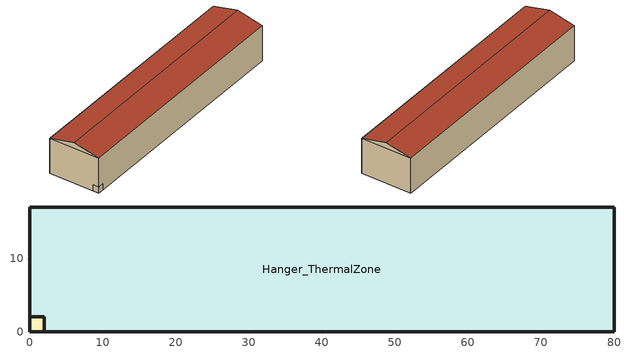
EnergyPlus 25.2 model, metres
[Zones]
Chamber_ThermalZone
 floor ground (Const_Composite_2x4_Wood_Stud_R11__3_Composite_2x4_Wood_Stud_R11__2_Composite_2x4_Wood_Stud_R11__1): 0,2 2,2 2,0 0,0 z0
 wall outside (Const_Composite_2x4_Wood_Stud_R11__3_Composite_2x4_Wood_Stud_R11__2_Composite_2x4_Wood_Stud_R11__1): 2,0 2,2 0,2 0,0 2,0 z0:2
 roof outside (Const_Composite_2x4_Wood_Stud_R11__3_Composite_2x4_Wood_Stud_R11__2_Composite_2x4_Wood_Stud_R11__1): 0,2 0,0 2,0 2,2 z2
Hanger_ThermalZone
 floor ground (Const_M15_200mm_heavyweight_concrete): 0,17 80,17 80,0 0,0 z0
 wall outside (Const_Composite_2x4_Wood_Stud_R11__3_Composite_2x4_Wood_Stud_R11__2_Composite_2x4_Wood_Stud_R11__1): 80,0,12 80,17,12 80,8.5,14; 0,17,12 0,0,12 0,8.5,14
 wall outside (Const_M01_100mm_brick): 80,0 80,17 0,17 0,0 80,0 z0:12
 roof outside (Const_Composite_2x4_Wood_Stud_R11__3_Composite_2x4_Wood_Stud_R11__2_Composite_2x4_Wood_Stud_R11__1): 80,17,12 0,17,12 0,8.5,14 80,8.5,14; 0,0,12 80,0,12 80,8.5,14 0,8.5,14
[Building]
Building 1
[Site:Location]
PERADENIYA_SRI_LANKA: 7.253468, 80.5916, 5.5, 475
[SizingPeriod:DesignDay]
CHICAGO_IL_USA Cooling .4% Conditions DB=>MWB: 7, 21, SummerDesignDay, 32.8, 10.9, Wetbulb, 23.6, 99063.21, 0, 0, No, No, No, ASHRAEClearSky, 1
CHICAGO_IL_USA Heating 99.6% Conditions: 1, 21, WinterDesignDay, -21.2, 0, Wetbulb, -21.2, 99063.21, 4.6, 270, No, No, No, ASHRAEClearSky, 0
[Site:GroundTemperature:BuildingSurface]
18.3, 18.2, 18.3, 18.4, 20.1, 22, 22.3, 22.5, 22.5, 20.7, 18.9, 18.5
[Material]
Name | Roughness | Thickness {m} | Conductivity {W/m-K} | Density {kg/m3} | Specific Heat {J/kg-K} | Thermal Absorptance | Solar Absorptance | Visible Absorptance | Thickness {m} (SLS 855 Sri Lanka Standard) | Thermal Conductivity {W/m-K}
Composite 2x4 Wood Stud R11 #1 | Smooth | 0.019 | 0.186 | 640 | 1048 | 0.9 | 0.7 | 0.7
Composite 2x4 Wood Stud R11 #2 | Smooth | 0.083 | 0.049 | 119.63 | 1048 | 0.9 | 0.7 | 0.7
Composite 2x4 Wood Stud R11 #3 | Smooth | 0.025 | 0.124 | 508.45 | 1048 | 0.9 | 0.7 | 0.7
M01 100mm brick | MediumRough | 0.1016 | 0.89 | 1920 | 790 | 0.9 | 0.7 | 0.7
M15 200mm heavyweight concrete | MediumRough | 0.2032 | 1.3 | 2240 | 900 | 0.9 | 0.7 | 0.7
Brick_Core_105mm | MediumRough |  |  | 1920 | 840 |  |  |  | 0.105 | 0.77
Cement Plaster: Sand aggregate - 10mm | Smooth | 0.01 |  | 1860 | 840 |  |  |  |  | 0.72
[Construction]
Const_Composite_2x4_Wood_Stud_R11__3_Composite_2x4_Wood_Stud_R11__2_Composite_2x4_Wood_Stud_R11__1: Composite 2x4 Wood Stud R11 #3, Composite 2x4 Wood Stud R11 #2, Composite 2x4 Wood Stud R11 #1
Const_M01_100mm_brick: M01 100mm brick
Const_M15_200mm_heavyweight_concrete: M15 200mm heavyweight concrete
Hanger_Partition_Wall_125mm: Cement Plaster: Sand aggregate - 10mm, Brick_Core_105mm, Cement Plaster: Sand aggregate - 10mm
[Zone] Multiplier=1; Part of Total Floor Area=Yes
Chamber_ThermalZone; Hanger_ThermalZone
[Space]
Name | Zone
Chamber | Chamber_ThermalZone
Hanger | Hanger_ThermalZone
[Lights] Schedule=LIGHTING_SCH; Design Level Calculation Method=Watts/Area; Watts per Floor Area {W/m2}=8; Fraction Replaceable=1
Name | Zone or ZoneList or Space or SpaceList
Chamber_Lights | Chamber
Hanger_Lights | Hanger
[People] Number of People Schedule=OCCUPANCY_SCH; Number of People Calculation Method=Area/Person; Floor Area per Person {m2/person}=15; Fraction Radiant=0.3; Activity Level Schedule=ACTIVITY_LEVEL_SCH
Name | Zone or ZoneList or Space or SpaceList
Chamber_People | Chamber
Hanger_People | Hanger
[ElectricEquipment] Schedule=EQUIPMENT_SCH; Design Level Calculation Method=Watts/Area; Watts per Floor Area {W/m2}=10
Name | Zone or ZoneList or Space or SpaceList | Design Level {W}
Chamber_Equip | Chamber | 0
Hanger_Equip | Hanger
[ZoneInfiltration:DesignFlowRate] Design Flow Rate Calculation Method=AirChanges/Hour
Name | Zone or ZoneList or Space or SpaceList | Air Changes per Hour {1/hr} | Density Basis | Zone or ZoneList | Schedule | Constant Term Coefficient | Temperature Term Coefficient | Velocity Term Coefficient | Velocity Squared Term Coefficient
Chamber_Infiltration | Chamber | 0.011 | Outdoor
Hanger_Infiltration | Hanger | 0.5 | Outdoor
Hanger_Continuous_Eave_Infiltration |  | 3 |  | Hanger_ThermalZone | Always On Continuous | 1 | 0 | 0 | 0
[ZoneControl:Thermostat] Temperature Difference Between Cutout And Setpoint {deltaC}=0
Name | Zone or ZoneList | Control Type Schedule | Control 1
Chamber_ThermalZone Thermostat | Chamber_ThermalZone | Chamber_ThermalZone Thermostat Schedule | Thermostat Setpoint Single Cooling 2
Hanger_ThermalZone Thermostat | Hanger_ThermalZone | Hanger_ThermalZone Thermostat Schedule | Thermostat Setpoint Dual Setpoint 1
[ThermostatSetpoint:SingleCooling]
Thermostat Setpoint Single Cooling 2: Cooling Setpoint Temperature Schedule=COOLING_SETPOINT_SCH
[OtherEquipment]
Chamber_PreTest_HeatSoak: Fuel Type=None; Zone=Chamber_ThermalZone; Schedule=PRE_TEST_HEAT_SOAK_SCH; Design Level Calculation Method=EquipmentLevel; Design Level {W} (320 W pre-test thermal soak to hit 29.9 C at 07:44 AM)=320; Fraction Latent=0; Fraction Radiant=1; Fraction Lost=0
[ZoneHVAC:PackagedTerminalAirConditioner]
Chamber_SplitAC: Availability Schedule=Always On Discrete; Cooling Supply Air Flow Rate {m3/s} (~100 CFM)=0.05; Heating Supply Air Flow Rate {m3/s}=0.05; No Load Supply Air Flow Rate {m3/s}=0.05; No Load Supply Air Flow Rate Control Set To Low Speed=Yes; Cooling Outdoor Air Flow Rate {m3/s} (~20 CFM)=0.01; Heating Outdoor Air Flow Rate {m3/s}=0.01; No Load Outdoor Air Flow Rate {m3/s}=0.01; Supply Air Fan=Fan On Off 1; Heating Coil=Coil Heating Electric 1; Cooling Coil=Coil Cooling DX Single Speed 1; Fan Placement=DrawThrough; Supply Air Fan Operating Mode Schedule Name (Cycling Fan & Compressor with Thermostat Cutout)=Always Off Discrete
[Fan:OnOff]
Fan On Off 1: Availability Schedule=Always On Discrete; Fan Total Efficiency=0.6; Pressure Rise {Pa}=300; Maximum Flow Rate {m3/s} (Matched to Split AC flow rate)=0.05; Motor Efficiency=0.8; Motor In Airstream Fraction=1; Fan Power Ratio Function of Speed Ratio Curve=Fan On Off Power Curve; Fan Efficiency Ratio Function of Speed Ratio Curve=Fan On Off Efficiency Curve
[Coil:Heating:Electric]
Coil Heating Electric 1: Availability Schedule=Always Off Discrete; Efficiency=1; Nominal Capacity {W} (Disabled - Real Rig Heater is OFF)=0
[Coil:Cooling:DX:SingleSpeed]
Coil Cooling DX Single Speed 1: Availability Schedule=Always On Discrete; Gross Rated Total Cooling Capacity {W} (Matched to Chamber pulldown rate)=400; Gross Rated Sensible Heat Ratio=0.9; Gross Rated Cooling COP {W/W}=3.2; Rated Air Flow Rate {m3/s}=0.04; Rated Evaporator Fan Power Per Volume Flow Rate 2017 {W/(m3/s)}=773.3; Rated Evaporator Fan Power Per Volume Flow Rate 2023 {W/(m3/s)}=934.4; Total Cooling Capacity Function of Temperature Curve=Curve Biquadratic 1; Total Cooling Capacity Function of Flow Fraction Curve=Curve Quadratic 1; Energy Input Ratio Function of Temperature Curve=Curve Biquadratic 2; Energy Input Ratio Function of Flow Fraction Curve=Curve Quadratic 2; Part Load Fraction Correlation Curve=Curve Quadratic 3; Minimum Outdoor Dry-Bulb Temperature for Compressor Operation {C}=-25; Nominal Time for Condensate Removal to Begin {s}=0; Ratio of Initial Moisture Evaporation Rate and Steady State Latent Capacity=0; Maximum Cycling Rate {cycles/hr}=0; Latent Capacity Time Constant {s}=0; Condenser Type=AirCooled; Evaporative Condenser Effectiveness=0.9; Evaporative Condenser Air Flow Rate {m3/s}=Autosize; Evaporative Condenser Pump Rated Power Consumption {W}=Autosize; Crankcase Heater Capacity {W}=0; Maximum Outdoor Dry-Bulb Temperature for Crankcase Heater Operation {C}=10; Basin Heater Capacity {W/K}=0; Basin Heater Setpoint Temperature {C}=2
[ZoneHVAC:IdealLoadsAirSystem]
Chamber_IdealLoads: Always On Discrete, 16, NoLimit, 0, LimitFlowRateAndCapacity, 0.095033, 600, COOLING_AVAILABILITY_SCH, None, 0.85, None, Chamber_OutdoorAir, SUPPLY_FLOW_FRACTION_SCH
Hanger_IdealLoads: Always Off Discrete, Hanger_OutdoorAir
[Zone equipment]
Chamber_ThermalZone: Chamber_IdealLoads
Hanger_ThermalZone: Hanger_IdealLoads
[DesignSpecification:OutdoorAir] Outdoor Air Flow per Person {m3/s-person}=0; Outdoor Air Flow per Zone Floor Area {m3/s-m2}=0; Outdoor Air Flow Air Changes per Hour {1/hr}=0
Name | Outdoor Air Method | Outdoor Air Flow per Zone {m3/s} | Outdoor Air Schedule
Chamber_OutdoorAir | Flow/Zone | 0.095033 | OUTDOOR_AIR_FRACTION_SCH
Hanger_OutdoorAir | Sum | 0 | OCCUPANCY_SCH
[ThermostatSetpoint:DualSetpoint]
Thermostat Setpoint Dual Setpoint 1: Heating Setpoint Temperature Schedule=HEATING_SETPOINT_SCH; Cooling Setpoint Temperature Schedule=COOLING_SETPOINT_SCH
[Sizing:Zone] Zone Cooling Design Supply Air Temperature Input Method=SupplyAirTemperature; Zone Cooling Design Supply Air Temperature {C}=12; Zone Heating Design Supply Air Temperature Input Method=SupplyAirTemperature; Zone Heating Design Supply Air Temperature {C}=50; Zone Cooling Design Supply Air Humidity Ratio {kgWater/kgDryAir}=0.008; Zone Heating Design Supply Air Humidity Ratio {kgWater/kgDryAir}=0.008; Zone Heating Sizing Factor=1.2; Zone Cooling Sizing Factor=1.2
Name | Design Specification Outdoor Air Object
Hanger_ThermalZone | Hanger_OutdoorAir
Chamber_ThermalZone | Chamber_OutdoorAir
[InternalMass]
Hanger_Internal_Partition_Walls: Construction=Hanger_Partition_Wall_125mm; Zone or ZoneList=Hanger_ThermalZone; Surface Area {m2} (Staff Rooms + TO Room + Seminar Room + Lab)=350
[EnergyManagementSystem:Sensor]
Supply_Flow_Sched_Val: SUPPLY_FLOW_FRACTION_SCH; Schedule Value
Supply_Temp_Sched_Val: SUPPLY_TEMP_SCH; Schedule Value
[EnergyManagementSystem:Actuator]
Set_Chamber_Supply_Flow: CHAMBER_IDEALLOADS; Ideal Loads Air System; Air Mass Flow Rate
Set_Chamber_Supply_Temp: CHAMBER_IDEALLOADS; Ideal Loads Air System; Air Temperature
[EnergyManagementSystem:Program]
Set_Supply_Temp_Program: Set Set_Chamber_Supply_Temp = Supply_Temp_Sched_Val; Set Set_Chamber_Supply_Flow = Supply_Flow_Sched_Val * 0.11404
[EnergyManagementSystem:ProgramCallingManager]
Set_Supply_Temp_Manager: InsideHVACSystemIterationLoop; Set_Supply_Temp_Program
[Schedule:Day:Interval]
LIGHTING_SCH_DefaultDay; OCCUPANCY_SCH_DefaultDay: No, 08:00, 0, 18:00, 1, 24:00, 0
LIGHTING_SCH_WeekendDay; OCCUPANCY_SCH_WeekendDay: No, 24:00, 0
EQUIPMENT_SCH_DefaultDay; EQUIPMENT_SCH_WeekendDay: No, 24:00, 1
[Schedule:Week:Daily]
LIGHTING_SCH Week Rule - Jan1-Jan3: LIGHTING_SCH_DefaultDay, LIGHTING_SCH_DefaultDay, LIGHTING_SCH_DefaultDay, LIGHTING_SCH_DefaultDay, LIGHTING_SCH_DefaultDay, LIGHTING_SCH_DefaultDay, LIGHTING_SCH_WeekendDay, LIGHTING_SCH_DefaultDay, LIGHTING_SCH_DefaultDay, LIGHTING_SCH_DefaultDay, LIGHTING_SCH_DefaultDay, LIGHTING_SCH_DefaultDay
LIGHTING_SCH Week Rule - Jan4-Dec31: LIGHTING_SCH_WeekendDay, LIGHTING_SCH_DefaultDay, LIGHTING_SCH_DefaultDay, LIGHTING_SCH_DefaultDay, LIGHTING_SCH_DefaultDay, LIGHTING_SCH_DefaultDay, LIGHTING_SCH_WeekendDay, LIGHTING_SCH_DefaultDay, LIGHTING_SCH_DefaultDay, LIGHTING_SCH_DefaultDay, LIGHTING_SCH_DefaultDay, LIGHTING_SCH_DefaultDay
OCCUPANCY_SCH Week Rule - Jan1-Jan3: OCCUPANCY_SCH_DefaultDay, OCCUPANCY_SCH_DefaultDay, OCCUPANCY_SCH_DefaultDay, OCCUPANCY_SCH_DefaultDay, OCCUPANCY_SCH_DefaultDay, OCCUPANCY_SCH_DefaultDay, OCCUPANCY_SCH_WeekendDay, OCCUPANCY_SCH_DefaultDay, OCCUPANCY_SCH_DefaultDay, OCCUPANCY_SCH_DefaultDay, OCCUPANCY_SCH_DefaultDay, OCCUPANCY_SCH_DefaultDay
OCCUPANCY_SCH Week Rule - Jan4-Dec31: OCCUPANCY_SCH_WeekendDay, OCCUPANCY_SCH_DefaultDay, OCCUPANCY_SCH_DefaultDay, OCCUPANCY_SCH_DefaultDay, OCCUPANCY_SCH_DefaultDay, OCCUPANCY_SCH_DefaultDay, OCCUPANCY_SCH_WeekendDay, OCCUPANCY_SCH_DefaultDay, OCCUPANCY_SCH_DefaultDay, OCCUPANCY_SCH_DefaultDay, OCCUPANCY_SCH_DefaultDay, OCCUPANCY_SCH_DefaultDay
EQUIPMENT_SCH Week Rule - Jan1-Jan3: EQUIPMENT_SCH_DefaultDay, EQUIPMENT_SCH_DefaultDay, EQUIPMENT_SCH_DefaultDay, EQUIPMENT_SCH_DefaultDay, EQUIPMENT_SCH_DefaultDay, EQUIPMENT_SCH_DefaultDay, EQUIPMENT_SCH_WeekendDay, EQUIPMENT_SCH_DefaultDay, EQUIPMENT_SCH_DefaultDay, EQUIPMENT_SCH_DefaultDay, EQUIPMENT_SCH_DefaultDay, EQUIPMENT_SCH_DefaultDay
EQUIPMENT_SCH Week Rule - Jan4-Dec31: EQUIPMENT_SCH_WeekendDay, EQUIPMENT_SCH_DefaultDay, EQUIPMENT_SCH_DefaultDay, EQUIPMENT_SCH_DefaultDay, EQUIPMENT_SCH_DefaultDay, EQUIPMENT_SCH_DefaultDay, EQUIPMENT_SCH_WeekendDay, EQUIPMENT_SCH_DefaultDay, EQUIPMENT_SCH_DefaultDay, EQUIPMENT_SCH_DefaultDay, EQUIPMENT_SCH_DefaultDay, EQUIPMENT_SCH_DefaultDay
[Schedule:Year]
LIGHTING_SCH: LIGHTING_SCH Week Rule - Jan1-Jan3, 1, 1, 1, 3, LIGHTING_SCH Week Rule - Jan4-Dec31, 1, 4, 12, 31
OCCUPANCY_SCH: OCCUPANCY_SCH Week Rule - Jan1-Jan3, 1, 1, 1, 3, OCCUPANCY_SCH Week Rule - Jan4-Dec31, 1, 4, 12, 31
EQUIPMENT_SCH: EQUIPMENT_SCH Week Rule - Jan1-Jan3, 1, 1, 1, 3, EQUIPMENT_SCH Week Rule - Jan4-Dec31, 1, 4, 12, 31
[Schedule:Constant]
Name | Hourly Value
ACTIVITY_LEVEL_SCH | 120
Always On Discrete; Always On Continuous | 1
Always Off Discrete | 0
[Schedule:Compact]
Chamber_ThermalZone Thermostat Schedule: Through: 12/31, For: AllDays, Until: 24:00, 2
HEATING_SETPOINT_SCH: Through: 12/31, For: AllDays, Until: 24:00, 10
COOLING_SETPOINT_SCH: Through: 12/31, For: AllDays, Until: 13:25, 29.68, Until: 16:16, 20, Until: 24:00, 29.68
PRE_TEST_HEAT_SOAK_SCH: Through: 12/31, For: AllDays, Until: 07:40, 1, Until: 24:00, 0
Hanger_ThermalZone Thermostat Schedule: Through: 12/31, For: AllDays, Until: 24:00, 4
SUPPLY_FLOW_FRACTION_SCH: Fraction, Through: 12/31, For: AllDays, Until: 04:36, 0, Until: 04:36, 0, Until: 04:36, 0, Until: 04:36, 0, Until: 04:36, 0, Until: 04:36, 0, Until: 04:36, 0, Until: 04:36, 0, Until: 04:36, 0, Until: 04:36, 0, Until: 04:36, 0, Until: 04:37, 0, Until: 04:37, 0, Until: 04:37, 0, Until: 04:37, 0, Until: 04:37, 0, Until: 04:37, 0, Until: 04:37, 0, Until: 04:37, 0, Until: 04:37, 0, Until: 04:37, 0, Until: 04:37, 0, Until: 04:37, 0, Until: 04:38, 0, Until: 04:38, 0, Until: 04:38, 0, Until: 04:38, 0, Until: 04:38, 0, Until: 04:38, 0, Until: 04:38, 0, Until: 04:38, 0, Until: 04:38, 0, Until: 04:38, 0, Until: 04:38, 0, Until: 04:38, 0, Until: 04:39, 0, Until: 04:39, 0, Until: 04:39, 0, Until: 04:39, 0, Until: 04:39, 0, Until: 04:39, 0, Until: 04:39, 0, Until: 04:39, 0, Until: 04:39, 0, Until: 04:39, 0, Until: 04:39, 0, Until: 04:39, 0, Until: 04:40, 0, Until: 04:40, 0, Until: 04:40, 0, Until: 04:40, 0, Until: 04:40, 0, Until: 04:40, 0, Until: 04:40, 0, Until: 04:40, 0, Until: 04:40, 0, Until: 04:40, 0, Until: 04:40, 0, Until: 04:40, 0, Until: 04:41, 0, Until: 04:41, 0, Until: 04:41, 0, Until: 04:41, 0, Until: 04:41, 0, Until: 04:41, 0, Until: 04:41, 0, Until: 04:41, 0, Until: 04:41, 0, Until: 04:41, 0, Until: 04:41, 0, Until: 04:41, 0, Until: 04:42, 0, Until: 04:42, 0, Until: 04:42, 0, Until: 04:42, 0, Until: 04:42, 0, Until: 04:42, 0, Until: 04:42, 0, Until: 04:42, 0, Until: 04:42, 0, Until: 04:42, 0, Until: 04:42, 0, Until: 04:42, 0, Until: 04:43, 0, Until: 04:43, 0, Until: 04:43, 0, Until: 04:43, 0, Until: 04:43, 0, Until: 04:43, 0, Until: 04:43, 0, Until: 04:43, 0, Until: 04:43, 0, Until: 04:43, 0, Until: 04:43, 0, Until: 04:43, 0, Until: 04:44, 0, Until: 04:44, 0, Until: 04:44, 0, Until: 04:44, 0, Until: 04:44, 0, Until: 04:44, 0, Until: 04:44, 0, Until: 04:44, 0, Until: 04:44, 0, Until: 04:44, 0, Until: 04:44, 0, Until: 04:44, 0, Until: 04:45, 0, Until: 04:45, 0, Until: 04:45, 0, Until: 04:45, 0, Until: 04:45, 0, Until: 04:45, 0, Until: 04:45, 0, Until: 04:45, 0, Until: 04:45, 0, Until: 04:45, 0, Until: 04:45, 0, Until: 04:45, 0, Until: 04:46, 0, Until: 04:46, 0, Until: 04:46, 0, Until: 04:46, 0, Until: 04:46, 0, Until: 04:46, 0, Until: 04:46, 0, Until: 04:46, 0, Until: 04:46, 0, Until: 04:46, 0, Until: 04:46, 0, Until: 04:46, 0, Until: 04:47, 0, Until: 04:47, 0, Until: 04:47, 0, Until: 04:47, 0, Until: 04:47, 0, Until: 04:47, 0, Until: 04:47, 0, Until: 04:47, 0, Until: 04:47, 0, Until: 04:47, 0, Until: 04:47, 0, Until: 04:47, 0, Until: 04:48, 0, Until: 04:48, 0, Until: 04:48, 0, Until: 04:48, 0, Until: 04:48, 0, Until: 04:48, 0, Until: 04:48, 0, Until: 04:48, 0, Until: 04:48, 0, Until: 04:48, 0, Until: 04:48, 0, Until: 04:48, 0, Until: 04:49, 0, Until: 04:49, 0, Until: 04:49, 0, Until: 04:49, 0, Until: 04:49, 0, Until: 04:49, 0, Until: 04:49, 0, Until: 04:49, 0, Until: 04:49, 0, Until: 04:49, 0, Until: 04:49, 0, Until: 04:49, 0, Until: 04:50, 0, Until: 04:50, 0, Until: 04:50, 0, Until: 04:50, 0, Until: 04:50, 0, Until: 04:50, 0, Until: 04:50, 0, Until: 04:50, 0, Until: 04:50, 0, Until: 04:50, 0, Until: 04:50, 0.376, Until: 04:50, 0.656, Until: 04:51, 0.6638, Until: 04:51, 0.6638, Until: 04:51, 0.6638, Until: 04:51, 0.6638, Until: 04:51, 0.6638, Until: 04:51, 0.6638, Until: 04:51, 0.6638, Until: 04:51, 0.6638, Until: 04:51, 0.6638, Until: 04:51, 0.6638, Until: 04:51, 0.6638, Until: 04:51, 0.6638, Until: 04:52, 0.6638, Until: 04:52, 0.6638, Until: 04:52, 0.6638, Until: 04:52, 0.6638, Until: 04:52, 0.6638, Until: 04:52, 0.6638, Until: 04:52, 0.6638, Until: 04:52, 0.6638, Until: 04:52, 0.6638, Until: 04:52, 0.6638, Until: 04:52, 0.6638, Until: 04:52, 0.6638, Until: 04:53, 0.6638, Until: 04:53, 0.6638, Until: 04:53, 0.6638, Until: 04:53, 0.6638, Until: 04:53, 0.6638, Until: 04:53, 0.6638, Until: 04:53, 0.6638, Until: 04:53, 0.6638, Until: 04:53, 0.6638, Until: 04:53, 0.6638, Until: 04:53, 0.6638, Until: 04:53, 0.6638, Until: 04:54, 0.6638, Until: 04:54, 0.6638, Until: 04:54, 0.6638, Until: 04:54, 0.6638, Until: 04:54, 0.6638, Until: 04:54, 0.6638, Until: 04:54, 0.6638, Until: 04:54, 0.6638, Until: 04:54, 0.6638, Until: 04:54, 0.6638, Until: 04:54, 0.6638, Until: 04:54, 0.6638, Until: 04:55, 0.6638, Until: 04:55, 0.6638, Until: 04:55, 0.6638, Until: 04:55, 0.6638, Until: 04:55, 0.6638, Until: 04:55, 0.6638, Until: 04:55, 0.6638, Until: 04:55, 0.6638, Until: 04:55, 0.6638, Until: 04:55, 0.6638, Until: 04:55, 0.6638, Until: 04:55, 0.6638, Until: 04:56, 0.6638, Until: 04:56, 0.6638, Until: 04:56, 0.6638, Until: 04:56, 0.6638, Until: 04:56, 0.6638, Until: 04:56, 0.6638, Until: 04:56, 0.6638, Until: 04:56, 0.6638, Until: 04:56, 0.6638, Until: 04:56, 0.6638, Until: 04:56, 0.6638, Until: 04:56, 0.6638, Until: 04:57, 0.6638, Until: 04:57, 0.6638, Until: 04:57, 0.6638, Until: 04:57, 0, Until: 04:57, 0, Until: 04:57, 0, Until: 04:57, 0, Until: 04:57, 0.7, Until: 04:57, 0.704, Until: 04:57, 0.704, Until: 04:57, 0.704, Until: 04:57, 0.704, Until: 04:58, 0.704, Until: 04:58, 0.704, Until: 04:58, 0.704, Until: 04:58, 0.704, Until: 04:58, 0.704, Until: 04:58, 0.704, Until: 04:58, 0.704, Until: 04:58, 0.704, Until: 04:58, 0.704, Until: 04:58, 0.704, Until: 04:58, 0.704, Until: 04:58, 0.704, Until: 04:59, 0.704, Until: 04:59, 0.704, Until: 04:59, 0.704, Until: 04:59, 0.704, Until: 04:59, 0.704, Until: 04:59, 0.704, Until: 04:59, 0.704, Until: 04:59, 0.704, Until: 04:59, 0.704, Until: 04:59, 0.704, Until: 04:59, 0.704, Until: 04:59, 0.704, Until: 05:00, 0.704, Until: 05:00, 0.704, Until: 05:00, 0.704, Until: 05:00, 0.704, Until: 05:00, 0.704, Until: 05:00, 0.704, Until: 05:00, 0.704, Until: 05:00, 0.704, Until: 05:00, 0.704, Until: 05:00, 0.704, Until: 05:00, 0.704, Until: 05:00, 0.704, Until: 05:01, 0.704, Until: 05:01, 0.704, Until: 05:01, 0.704, Until: 05:01, 0.704, Until: 05:01, 0.704, Until: 05:01, 0.704, Until: 05:01, 0.704, Until: 05:01, 0.704, Until: 05:01, 0.704, Until: 05:01, 0.704, Until: 05:01, 0.704, Until: 05:01, 0.704, Until: 05:02, 0.704, Until: 05:02, 0.704, Until: 05:02, 0.704, Until: 05:02, 0.704, Until: 05:02, 0.704, Until: 05:02, 0.704, Until: 05:02, 0.704, Until: 05:02, 0.704, Until: 05:02, 0.704, Until: 05:02, 0.704, Until: 05:02, 0.704, Until: 05:02, 0.704, Until: 05:03, 0.704, Until: 05:03, 0.704, Until: 05:03, 0.704, Until: 05:03, 0.704, Until: 05:03, 0.704, Until: 05:03, 0.704, Until: 05:03, 0.704, Until: 05:03, 0.704, Until: 05:03, 0.704, Until: 05:03, 0.704, Until: 05:03, 0.704, Until: 05:03, 0.704, Until: 05:04, 0.704, Until: 05:04, 0.704, Until: 05:04, 0.704, Until: 05:04, 0.704, Until: 05:04, 0.704, Until: 05:04, 0.704, Until: 05:04, 0.704, Until: 05:04, 0.704, Until: 05:04, 0.704, Until: 05:04, 0.704, Until: 05:04, 0.704, Until: 05:04, 0.704, Until: 05:05, 0.704, Until: 05:05, 0.704, Until: 05:05, 0.704, Until: 05:05, 0.704, Until: 05:05, 0.704, Until: 05:05, 0.704, Until: 05:05, 0.704, Until: 05:05, 0.704, Until: 05:05, 0.704, Until: 05:05, 0.704, Until: 05:05, 0.704, Until: 05:05, 0.704, Until: 05:06, 0.704, Until: 05:06, 0.704, Until: 05:06, 0.704, Until: 05:06, 0.704, Until: 05:06, 0.704, Until: 05:06, 0.704, Until: 05:06, 0.704, Until: 05:06, 0.704, Until: 05:06, 0.704, Until: 05:06, 0.704, Until: 05:06, 0.704, Until: 05:06, 0.704, Until: 05:07, 0.704, Until: 05:07, 0.704, Until: 05:07, 0.704, Until: 05:07, 0.704, Until: 05:07, 0.704, Until: 05:07, 0.704, Until: 05:07, 0.704, Until: 05:07, 0.704, Until: 05:07, 0.704, Until: 05:07, 0.704, Until: 05:07, 0.704, Until: 05:07, 0.704, Until: 05:08, 0.704, Until: 05:08, 0.704, Until: 05:08, 0.704, Until: 05:08, 0.704, Until: 05:08, 0.704, Until: 05:08, 0.704, Until: 05:08, 0.704, Until: 05:08, 0.704, Until: 05:08, 0.704, Until: 05:08, 0.704, Until: 05:08, 0.704, Until: 05:08, 0.704, Until: 05:09, 0.704, Until: 05:09, 0.704, Until: 05:09, 0.704, Until: 05:09, 0.704, Until: 05:09, 0.704, Until: 05:09, 0.704, Until: 05:09, 0.704, Until: 05:09, 0.704, Until: 05:09, 0.704, Until: 05:09, 0.704, Until: 05:09, 0.704, Until: 05:09, 0.704, Until: 05:10, 0.704, Until: 05:10, 0.704, Until: 05:10, 0.704, Until: 05:10, 0.704, Until: 05:10, 0.704, Until: 05:10, 0.704, Until: 05:10, 0.704, Until: 05:10, 0.704, Until: 05:10, 0.704, Until: 05:10, 0.704, Until: 05:10, 0.704, Until: 05:10, 0.704, Until: 05:11, 0.704, Until: 05:11, 0, Until: 05:11, 0, Until: 05:11, 0, Until: 05:11, 0, Until: 05:11, 0, Until: 05:11, 0, Until: 05:11, 0, Until: 05:11, 0, Until: 05:11, 0, Until: 05:11, 0, Until: 05:11, 0, Until: 05:12, 0, Until: 05:12, 0, Until: 05:12, 0, Until: 05:12, 0, Until: 05:12, 0, Until: 05:12, 0, Until: 05:12, 0, Until: 05:12, 0, Until: 05:12, 0, Until: 05:12, 0.7044, Until: 05:12, 0.7044, Until: 05:12, 0.7044, Until: 05:13, 0.7044, Until: 05:13, 0.7044, Until: 05:13, 0.7044, Until: 05:13, 0.7044, Until: 05:13, 0.7044, Until: 05:13, 0.7044, Until: 05:13, 0.7044, Until: 05:13, 0.7044, Until: 05:13, 0.7044, Until: 05:13, 0.7044, Until: 05:13, 0.7044, Until: 05:13, 0.7044, Until: 05:14, 0.7044, Until: 05:14, 0.7044, Until: 05:14, 0.7044, Until: 05:14, 0.7044, Until: 05:14, 0.7044, Until: 05:14, 0.7044, Until: 05:14, 0.7044, Until: 05:14, 0.7044, Until: 05:14, 0.7044, Until: 05:14, 0.7044, Until: 05:14, 0.7044, Until: 05:14, 0.7044, Until: 05:15, 0.7044, Until: 05:15, 0.7044, Until: 05:15, 0.7044, Until: 05:15, 0.7044, Until: 05:15, 0.7044, Until: 05:15, 0.7044, Until: 05:15, 0.7044, Until: 24:00, 0
OUTDOOR_AIR_FRACTION_SCH: Fraction, Through: 12/31, For: AllDays, Until: 04:36, 0, Until: 04:36, 0, Until: 04:36, 0, Until: 04:36, 0, Until: 04:36, 0, Until: 04:36, 0, Until: 04:36, 0, Until: 04:36, 0, Until: 04:36, 0, Until: 04:36, 0, Until: 04:36, 0, Until: 04:37, 0, Until: 04:37, 0, Until: 04:37, 0, Until: 04:37, 0, Until: 04:37, 0, Until: 04:37, 0, Until: 04:37, 0, Until: 04:37, 0, Until: 04:37, 0, Until: 04:37, 0, Until: 04:37, 0, Until: 04:37, 0, Until: 04:38, 0, Until: 04:38, 0, Until: 04:38, 0, Until: 04:38, 0, Until: 04:38, 0, Until: 04:38, 0, Until: 04:38, 0, Until: 04:38, 0, Until: 04:38, 0, Until: 04:38, 0, Until: 04:38, 0, Until: 04:38, 0, Until: 04:39, 0, Until: 04:39, 0, Until: 04:39, 0, Until: 04:39, 0, Until: 04:39, 0, Until: 04:39, 0, Until: 04:39, 0, Until: 04:39, 0, Until: 04:39, 0, Until: 04:39, 0, Until: 04:39, 0, Until: 04:39, 0, Until: 04:40, 0, Until: 04:40, 0, Until: 04:40, 0, Until: 04:40, 0, Until: 04:40, 0, Until: 04:40, 0, Until: 04:40, 0, Until: 04:40, 0, Until: 04:40, 0, Until: 04:40, 0, Until: 04:40, 0, Until: 04:40, 0, Until: 04:41, 0, Until: 04:41, 0, Until: 04:41, 0, Until: 04:41, 0, Until: 04:41, 0, Until: 04:41, 0, Until: 04:41, 0, Until: 04:41, 0, Until: 04:41, 0, Until: 04:41, 0, Until: 04:41, 0, Until: 04:41, 0, Until: 04:42, 0, Until: 04:42, 0, Until: 04:42, 0, Until: 04:42, 0, Until: 04:42, 0, Until: 04:42, 0, Until: 04:42, 0, Until: 04:42, 0, Until: 04:42, 0, Until: 04:42, 0, Until: 04:42, 0, Until: 04:42, 0, Until: 04:43, 0, Until: 04:43, 0, Until: 04:43, 0, Until: 04:43, 0, Until: 04:43, 0, Until: 04:43, 0, Until: 04:43, 0, Until: 04:43, 0, Until: 04:43, 0, Until: 04:43, 0, Until: 04:43, 0, Until: 04:43, 0, Until: 04:44, 0, Until: 04:44, 0, Until: 04:44, 0, Until: 04:44, 0, Until: 04:44, 0, Until: 04:44, 0, Until: 04:44, 0, Until: 04:44, 0, Until: 04:44, 0, Until: 04:44, 0, Until: 04:44, 0, Until: 04:44, 0, Until: 04:45, 0, Until: 04:45, 0, Until: 04:45, 0, Until: 04:45, 0, Until: 04:45, 0, Until: 04:45, 0, Until: 04:45, 0, Until: 04:45, 0, Until: 04:45, 0, Until: 04:45, 0, Until: 04:45, 0, Until: 04:45, 0, Until: 04:46, 0, Until: 04:46, 0, Until: 04:46, 0, Until: 04:46, 0, Until: 04:46, 0, Until: 04:46, 0, Until: 04:46, 0, Until: 04:46, 0, Until: 04:46, 0, Until: 04:46, 0, Until: 04:46, 0, Until: 04:46, 0, Until: 04:47, 0, Until: 04:47, 0, Until: 04:47, 0, Until: 04:47, 0, Until: 04:47, 0, Until: 04:47, 0, Until: 04:47, 0, Until: 04:47, 0, Until: 04:47, 0, Until: 04:47, 0, Until: 04:47, 0, Until: 04:47, 0, Until: 04:48, 0, Until: 04:48, 0, Until: 04:48, 0, Until: 04:48, 0, Until: 04:48, 0, Until: 04:48, 0, Until: 04:48, 0, Until: 04:48, 0, Until: 04:48, 0, Until: 04:48, 0, Until: 04:48, 0, Until: 04:48, 0, Until: 04:49, 0, Until: 04:49, 0, Until: 04:49, 0, Until: 04:49, 0, Until: 04:49, 0, Until: 04:49, 0, Until: 04:49, 0, Until: 04:49, 0, Until: 04:49, 0, Until: 04:49, 0, Until: 04:49, 0, Until: 04:49, 0, Until: 04:50, 0, Until: 04:50, 0, Until: 04:50, 0, Until: 04:50, 0, Until: 04:50, 0, Until: 04:50, 0, Until: 04:50, 0, Until: 04:50, 0, Until: 04:50, 0, Until: 04:50, 0, Until: 04:50, 0, Until: 04:50, 0, Until: 04:51, 0, Until: 04:51, 0, Until: 04:51, 0, Until: 04:51, 0, Until: 04:51, 0, Until: 04:51, 0, Until: 04:51, 0, Until: 04:51, 0, Until: 04:51, 0, Until: 04:51, 0, Until: 04:51, 0, Until: 04:51, 0, Until: 04:52, 0, Until: 04:52, 0, Until: 04:52, 0, Until: 04:52, 0, Until: 04:52, 0, Until: 04:52, 0, Until: 04:52, 0, Until: 04:52, 0, Until: 04:52, 0, Until: 04:52, 0, Until: 04:52, 0, Until: 04:52, 0, Until: 04:53, 0, Until: 04:53, 0, Until: 04:53, 0, Until: 04:53, 0, Until: 04:53, 0, Until: 04:53, 0, Until: 04:53, 0, Until: 04:53, 0, Until: 04:53, 0, Until: 04:53, 0, Until: 04:53, 0, Until: 04:53, 0, Until: 04:54, 0, Until: 04:54, 0, Until: 04:54, 0, Until: 04:54, 0, Until: 04:54, 0, Until: 04:54, 0, Until: 04:54, 0, Until: 04:54, 0, Until: 04:54, 0, Until: 04:54, 0, Until: 04:54, 0, Until: 04:54, 0, Until: 04:55, 0, Until: 04:55, 0, Until: 04:55, 0, Until: 04:55, 0, Until: 04:55, 0, Until: 04:55, 0, Until: 04:55, 0, Until: 04:55, 0, Until: 04:55, 0, Until: 04:55, 0, Until: 04:55, 0, Until: 04:55, 0, Until: 04:56, 0, Until: 04:56, 0, Until: 04:56, 0, Until: 04:56, 0, Until: 04:56, 0, Until: 04:56, 0, Until: 04:56, 0, Until: 04:56, 0, Until: 04:56, 0, Until: 04:56, 0, Until: 04:56, 0, Until: 04:56, 0, Until: 04:57, 0, Until: 04:57, 0, Until: 04:57, 0, Until: 04:57, 0, Until: 04:57, 0, Until: 04:57, 0, Until: 04:57, 0, Until: 04:57, 0, Until: 04:57, 0, Until: 04:57, 0, Until: 04:57, 0, Until: 04:57, 0, Until: 04:58, 0, Until: 04:58, 0, Until: 04:58, 0, Until: 04:58, 0, Until: 04:58, 0, Until: 04:58, 0, Until: 04:58, 0, Until: 04:58, 0, Until: 04:58, 0, Until: 04:58, 0, Until: 04:58, 0, Until: 04:58, 0, Until: 04:59, 0, Until: 04:59, 0, Until: 04:59, 0, Until: 04:59, 0, Until: 04:59, 0, Until: 04:59, 0, Until: 04:59, 0, Until: 04:59, 0, Until: 04:59, 0, Until: 04:59, 0, Until: 04:59, 0, Until: 04:59, 0, Until: 05:00, 0, Until: 05:00, 0, Until: 05:00, 0, Until: 05:00, 0, Until: 05:00, 0, Until: 05:00, 0, Until: 05:00, 0, Until: 05:00, 0, Until: 05:00, 0, Until: 05:00, 0, Until: 05:00, 0, Until: 05:00, 0, Until: 05:01, 0, Until: 05:01, 0, Until: 05:01, 0, Until: 05:01, 0, Until: 05:01, 0, Until: 05:01, 0, Until: 05:01, 0, Until: 05:01, 0, Until: 05:01, 0, Until: 05:01, 0, Until: 05:01, 0, Until: 05:01, 0, Until: 05:02, 0, Until: 05:02, 0, Until: 05:02, 0, Until: 05:02, 0, Until: 05:02, 0, Until: 05:02, 0, Until: 05:02, 0, Until: 05:02, 0, Until: 05:02, 0, Until: 05:02, 0, Until: 05:02, 0, Until: 05:02, 0, Until: 05:03, 0, Until: 05:03, 0, Until: 05:03, 0, Until: 05:03, 0, Until: 05:03, 0, Until: 05:03, 0, Until: 05:03, 0, Until: 05:03, 0, Until: 05:03, 0, Until: 05:03, 0, Until: 05:03, 0, Until: 05:03, 0, Until: 05:04, 0, Until: 05:04, 0, Until: 05:04, 0, Until: 05:04, 0, Until: 05:04, 0, Until: 05:04, 0, Until: 05:04, 0, Until: 05:04, 0, Until: 05:04, 0, Until: 05:04, 0, Until: 05:04, 0, Until: 05:04, 0, Until: 05:05, 0, Until: 05:05, 0, Until: 05:05, 0, Until: 05:05, 0, Until: 05:05, 0, Until: 05:05, 0, Until: 05:05, 0, Until: 05:05, 0, Until: 05:05, 0, Until: 05:05, 0, Until: 05:05, 0, Until: 05:05, 0, Until: 05:06, 0, Until: 05:06, 0, Until: 05:06, 0, Until: 05:06, 0, Until: 05:06, 0, Until: 05:06, 0, Until: 05:06, 0, Until: 05:06, 0, Until: 05:06, 0, Until: 05:06, 0, Until: 05:06, 0, Until: 05:06, 0, Until: 05:07, 0, Until: 05:07, 0, Until: 05:07, 0, Until: 05:07, 0, Until: 05:07, 0, Until: 05:07, 0, Until: 05:07, 0, Until: 05:07, 0, Until: 05:07, 0, Until: 05:07, 0, Until: 05:07, 0, Until: 05:07, 0, Until: 05:08, 0, Until: 05:08, 0, Until: 05:08, 0, Until: 05:08, 0, Until: 05:08, 0, Until: 05:08, 0, Until: 05:08, 0, Until: 05:08, 0, Until: 05:08, 0, Until: 05:08, 0, Until: 05:08, 0, Until: 05:08, 0, Until: 05:09, 0, Until: 05:09, 0, Until: 05:09, 0, Until: 05:09, 0, Until: 05:09, 0, Until: 05:09, 0, Until: 05:09, 0, Until: 05:09, 0, Until: 05:09, 0, Until: 05:09, 0, Until: 05:09, 0, Until: 05:09, 0, Until: 05:10, 0, Until: 05:10, 0, Until: 05:10, 0, Until: 05:10, 0, Until: 05:10, 0, Until: 05:10, 0, Until: 05:10, 0, Until: 05:10, 0, Until: 05:10, 0, Until: 05:10, 0, Until: 05:10, 0, Until: 05:10, 0, Until: 05:11, 0, Until: 05:11, 0, Until: 05:11, 0, Until: 05:11, 0, Until: 05:11, 0, Until: 05:11, 0, Until: 05:11, 0, Until: 05:11, 0, Until: 05:11, 0, Until: 05:11, 0, Until: 05:11, 0, Until: 05:11, 0, Until: 05:12, 0, Until: 05:12, 0, Until: 05:12, 0, Until: 05:12, 0, Until: 05:12, 0, Until: 05:12, 0, Until: 05:12, 0, Until: 05:12, 0, Until: 05:12, 0, Until: 05:12, 0, Until: 05:12, 0, Until: 05:12, 0, Until: 05:13, 0, Until: 05:13, 0, Until: 05:13, 0, Until: 05:13, 0, Until: 05:13, 0, Until: 05:13, 0, Until: 05:13, 0, Until: 05:13, 0, Until: 05:13, 0, Until: 05:13, 0, Until: 05:13, 0, Until: 05:13, 0, Until: 05:14, 0, Until: 05:14, 0, Until: 05:14, 0, Until: 05:14, 0, Until: 05:14, 0, Until: 05:14, 0, Until: 05:14, 0, Until: 05:14, 0, Until: 05:14, 0, Until: 05:14, 0, Until: 05:14, 0, Until: 05:14, 0, Until: 05:15, 0, Until: 05:15, 0, Until: 05:15, 0, Until: 05:15, 0, Until: 05:15, 0, Until: 05:15, 0, Until: 05:15, 0, Until: 24:00, 0
COOLING_AVAILABILITY_SCH: Through: 12/31, For: AllDays, Until: 24:00, 1
SUPPLY_TEMP_SCH: Through: 12/31, For: AllDays, Until: 04:36, 20.94, Until: 04:37, 20.94, Until: 04:38, 20.94, Until: 04:39, 20.94, Until: 04:40, 20.94, Until: 04:41, 20.94, Until: 04:42, 20.94, Until: 04:43, 20.94, Until: 04:44, 20.94, Until: 04:45, 20.94, Until: 04:46, 20.94, Until: 04:47, 20.94, Until: 04:48, 20.94, Until: 04:49, 20.94, Until: 04:50, 20.94, Until: 04:51, 25.14, Until: 04:52, 18.56, Until: 04:53, 17.4, Until: 04:54, 17.09, Until: 04:55, 16.81, Until: 04:56, 16.67, Until: 04:57, 16.71, Until: 04:58, 16.79, Until: 04:59, 17.15, Until: 05:00, 17.32, Until: 05:01, 16.85, Until: 05:02, 16.71, Until: 05:03, 16.66, Until: 05:04, 16.68, Until: 05:05, 16.61, Until: 05:06, 16.59, Until: 05:07, 16.69, Until: 05:08, 16.69, Until: 05:09, 16.69, Until: 05:10, 16.69, Until: 05:11, 18.48, Until: 05:12, 20.6, Until: 05:13, 17.73, Until: 05:14, 16.92, Until: 05:15, 16.92, Until: 24:00, 20
[Curve:Exponent]
Fan On Off Power Curve: Coefficient1 Constant=1; Coefficient2 Constant=0; Coefficient3 Constant=0; Minimum Value of x {BasedOnField A2}=0; Maximum Value of x {BasedOnField A2}=1
[Curve:Cubic]
Fan On Off Efficiency Curve: Coefficient1 Constant=1; Coefficient2 x=0; Coefficient3 x**2=0; Coefficient4 x**3=0; Minimum Value of x {BasedOnField A2}=0; Maximum Value of x {BasedOnField A2}=1
[Curve:Biquadratic] Minimum Value of x {BasedOnField A2}=17; Maximum Value of x {BasedOnField A2}=22; Minimum Value of y {BasedOnField A3}=13; Maximum Value of y {BasedOnField A3}=46
Name | Coefficient1 Constant | Coefficient2 x | Coefficient3 x**2 | Coefficient4 y | Coefficient5 y**2 | Coefficient6 x*y
Curve Biquadratic 1 | 0.942588 | 0.00954335 | 0.00068377 | -0.0110427 | 5.249e-06 | -9.72e-06
Curve Biquadratic 2 | 0.342414 | 0.034885 | -0.0006237 | 0.00497722 | 0.000437951 | -0.000728028
[Curve:Quadratic]
Name | Coefficient1 Constant | Coefficient2 x | Coefficient3 x**2 | Minimum Value of x {BasedOnField A2} | Maximum Value of x {BasedOnField A2}
Curve Quadratic 1 | 0.8 | 0.2 | 0 | 0.5 | 1.5
Curve Quadratic 2 | 1.1552 | -0.1808 | 0.0256 | 0.5 | 1.5
Curve Quadratic 3 | 0.85 | 0.15 | 0 | 0 | 1
